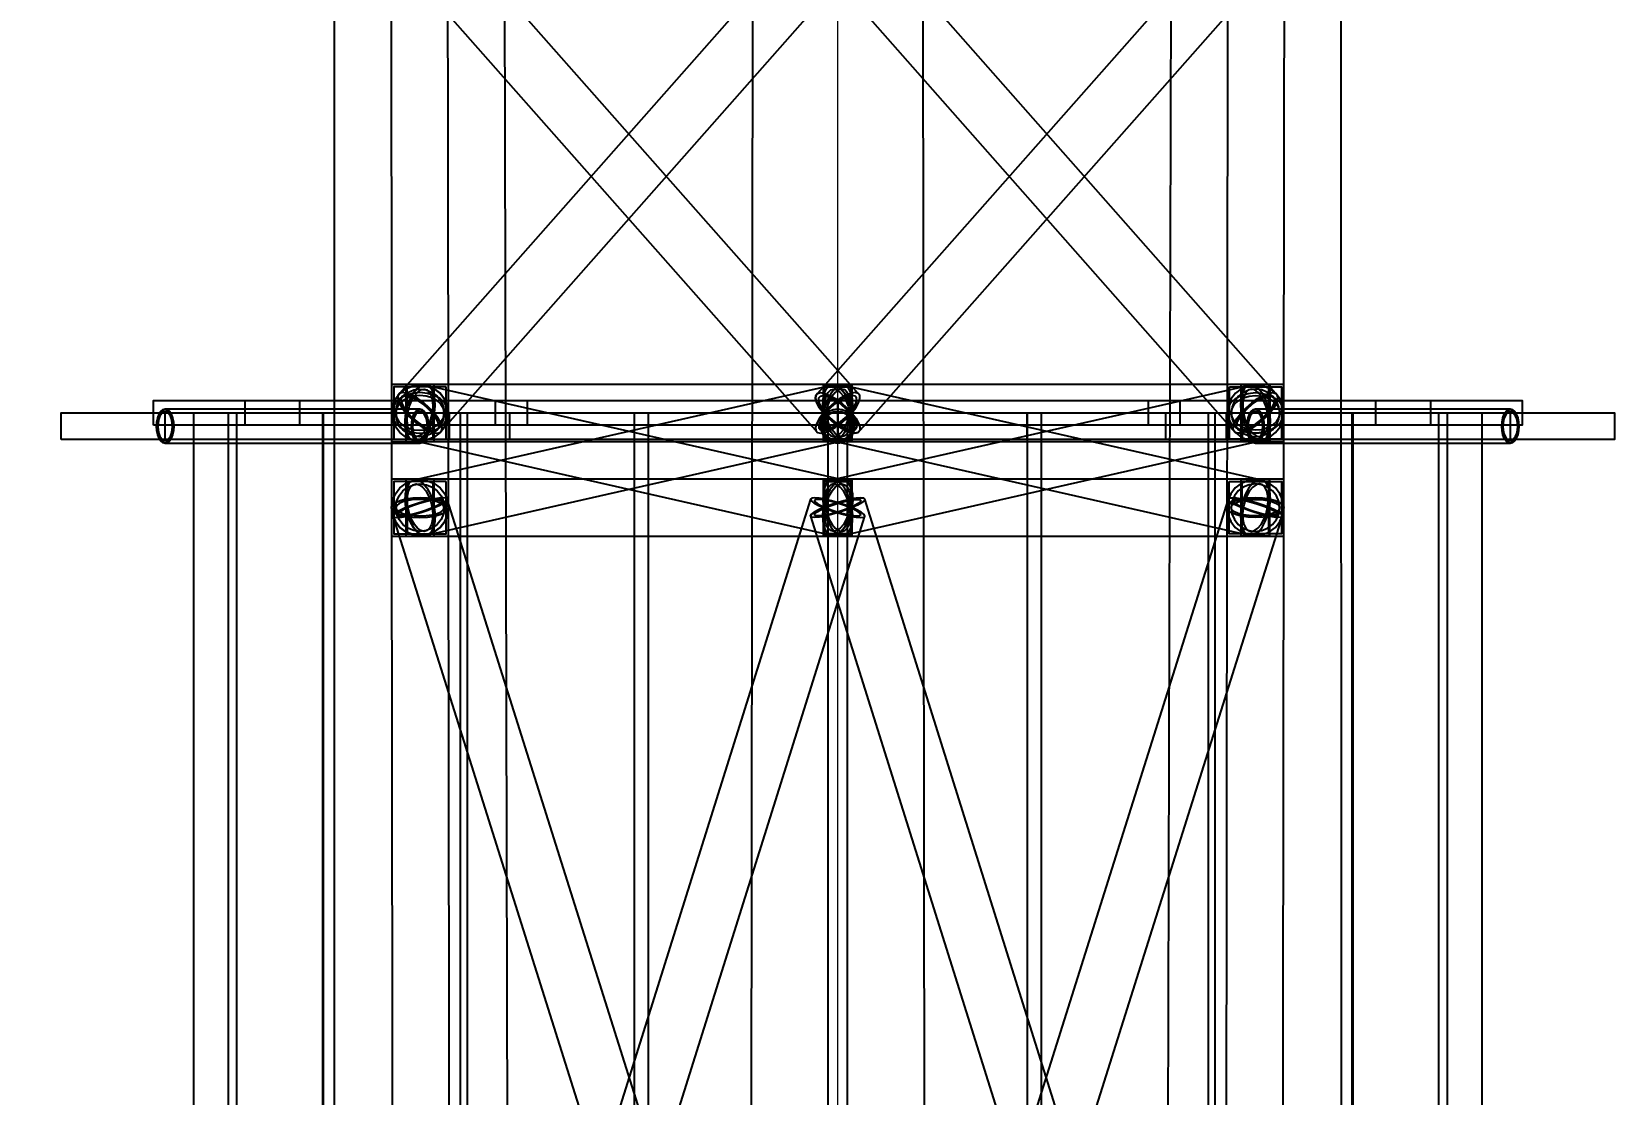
# Model space of a CAD drawing. Header units: millimetres. Extents: x -123812 to 252100, y -3000 to 639000.
# Drawn here: x -4256 to 4100, y 613903 to 619513 of the extents above; entities that cross this region are included whole.
import ezdxf

# ---------------------------------------------------------------- set-up
doc = ezdxf.new("R2010")
doc.units = ezdxf.units.MM
for name, color, linetype, lineweight in [('D-BMK-AXIS', 7, 'Continuous', 13), ('D-STR-ANTN', 7, 'Continuous', 25), ('D-STR-DIM', 7, 'Continuous', 13)]:
    doc.layers.add(name, color=color, linetype=linetype, lineweight=lineweight)
doc.styles.add('OpenSansCondensed-Light', font='OpenSansCondensed-Light.ttf')
doc.styles.add('TOWER_UNICODE', font='Arial Unicode.ttf')
doc.dimstyles.new('EZDXF', dxfattribs={"dimtxt": 0.25, "dimasz": 0.175, "dimexe": 0.375, "dimexo": 0.125, "dimgap": 0.1, "dimtad": 1, "dimlfac": 100, "dimzin": 12, "dimdsep": 46, "dimtxsty": 'OpenSansCondensed-Light', "dimblk": 'ARCHTICK', "dimcen": 2.5, "dimazin": 3, "dimtfac": 0.5, "dimtmove": 2, "dimatfit": 3})

# ---------------------------------------------------------------- blocks, each defined once
blk = doc.blocks.new('_ARCHTICK')
at = {"color": 0, "linetype": 'BYBLOCK', "const_width": 0.15}
blk.add_lwpolyline([(-0.5, -0.5), (0.5, 0.5)], dxfattribs=at)

msp = doc.modelspace()

# ---------------------------------------------------------------- linework, layer by layer
at = {"layer": 'D-BMK-AXIS'}
msp.add_line((0, -3000), (0, 639000), dxfattribs=at)
at = {"layer": 'D-STR-ANTN'}
for points in [[(-107.3, 620103.4), (-2312.8, 617603.4), (-2321.8, 617592.7), (-2322.9, 617575.7), (-2316, 617553.5), (-2301.6, 617527.7), (-2280.6, 617500), (-2254.5, 617472.3), (-2225.1, 617446.5), (-2194.3, 617424.3), (-2164.3, 617407.3), (-2137.1, 617396.6), (-2114.6, 617392.9), (-2098.2, 617396.6), (107.3, 619896.6)], [(-2315.7, 619896.6), (-107.3, 617396.6), (-91, 617392.9), (-68.6, 617396.6), (-41.4, 617407.3), (-11.4, 617424.3), (19.3, 617446.5), (48.7, 617472.3), (74.9, 617500), (95.9, 617527.7), (110.3, 617553.5), (117.3, 617575.7), (116.3, 617592.7), (107.3, 617603.4), (-2101.1, 620103.4)], [(2101.1, 620103.4), (-107.3, 617603.4), (-116.3, 617592.7), (-117.3, 617575.7), (-110.3, 617553.5), (-95.9, 617527.7), (-74.9, 617500), (-48.7, 617472.3), (-19.3, 617446.5), (11.4, 617424.3), (41.4, 617407.3), (68.6, 617396.6), (91, 617392.9), (107.3, 617396.6), (2315.7, 619896.6)], [(-107.3, 619896.6), (2098.2, 617396.6), (2114.6, 617392.9), (2137.1, 617396.6), (2164.3, 617407.3), (2194.3, 617424.3), (2225.1, 617446.5), (2254.5, 617472.3), (2280.6, 617500), (2301.6, 617527.7), (2316, 617553.5), (2322.9, 617575.7), (2321.8, 617592.7), (2312.8, 617603.4), (107.3, 620103.4)], [(-2358.4, 620000), (-2355.5, 617500), (-2350.4, 617472.3), (-2335.5, 617446.5), (-2311.6, 617424.3), (-2280.6, 617407.3), (-2244.4, 617396.6), (-2205.6, 617392.9), (-2166.8, 617396.6), (-2130.6, 617407.3), (-2099.5, 617424.3), (-2075.6, 617446.5), (-2060.6, 617472.3), (-2055.5, 617500), (-2058.4, 620000)], [(2058.4, 620000), (2055.5, 617500), (2060.6, 617472.3), (2075.6, 617446.5), (2099.5, 617424.3), (2130.6, 617407.3), (2166.8, 617396.6), (2205.6, 617392.9), (2244.4, 617396.6), (2280.6, 617407.3), (2311.6, 617424.3), (2335.5, 617446.5), (2350.4, 617472.3), (2355.5, 617500), (2358.4, 620000)], [(-2046.9, 610000), (-2054.9, 617000), (-2059.9, 617013.2), (-2074.8, 617025.6), (-2098.5, 617036.2), (-2129.5, 617044.3), (-2165.7, 617049.4), (-2204.5, 617051.2), (-2243.3, 617049.4), (-2279.5, 617044.3), (-2310.7, 617036.2), (-2334.6, 617025.6), (-2349.7, 617013.2), (-2354.9, 617000), (-2346.9, 610000)], [(143.2, 610044.3), (-2061.7, 617044.3), (-2067.5, 617049.4), (-2082.6, 617051.2), (-2106.1, 617049.4), (-2136.3, 617044.3), (-2171.2, 617036.2), (-2208.3, 617025.6), (-2245.3, 617013.2), (-2279.5, 617000), (-2308.6, 616986.8), (-2330.7, 616974.4), (-2344.2, 616963.8), (-2348.1, 616955.7), (-143.2, 609955.7)], [(-2053.6, 609955.7), (143.3, 616955.7), (139.5, 616963.8), (126.2, 616974.4), (104.4, 616986.8), (75.4, 617000), (41.3, 617013.2), (4.4, 617025.6), (-32.9, 617036.2), (-67.8, 617044.3), (-98.2, 617049.4), (-121.9, 617051.2), (-137.2, 617049.4), (-143.3, 617044.3), (-2340.1, 610044.3)], [(2340.1, 610044.3), (143.3, 617044.3), (137.2, 617049.4), (121.9, 617051.2), (98.2, 617049.4), (67.8, 617044.3), (32.9, 617036.2), (-4.4, 617025.6), (-41.3, 617013.2), (-75.4, 617000), (-104.4, 616986.8), (-126.2, 616974.4), (-139.5, 616963.8), (-143.3, 616955.7), (2053.6, 609955.7)], [(143.2, 609955.7), (2348.1, 616955.7), (2344.2, 616963.8), (2330.7, 616974.4), (2308.6, 616986.8), (2279.5, 617000), (2245.3, 617013.2), (2208.3, 617025.6), (2171.2, 617036.2), (2136.3, 617044.3), (2106.1, 617049.4), (2082.6, 617051.2), (2067.5, 617049.4), (2061.7, 617044.3), (-143.2, 610044.3)], [(2346.9, 610000), (2354.9, 617000), (2349.7, 617013.2), (2334.6, 617025.6), (2310.7, 617036.2), (2279.5, 617044.3), (2243.3, 617049.4), (2204.5, 617051.2), (2165.7, 617049.4), (2129.5, 617044.3), (2098.5, 617036.2), (2074.8, 617025.6), (2059.9, 617013.2), (2054.9, 617000), (2046.9, 610000)]]:
    msp.add_lwpolyline(points, dxfattribs=at)
for points in [[(-2666.3, 507000), (-1490.7, 507000), (-1758.4, 620000), (-2658.4, 620000)], [(-2666.3, 507000), (-1490.7, 507000), (-1758.4, 620000), (-2658.4, 620000)], [(-587.8, 507000), (587.8, 507000), (450, 620000), (-450, 620000)], [(-587.8, 507000), (587.8, 507000), (450, 620000), (-450, 620000)], [(1490.7, 507000), (2666.3, 507000), (2658.4, 620000), (1758.4, 620000)], [(1490.7, 507000), (2666.3, 507000), (2658.4, 620000), (1758.4, 620000)], [(-2355.5, 617350), (-2055.5, 617350), (-2055.5, 617650), (-2355.5, 617650)], [(-2355.5, 617500), (-2354.9, 617000), (-2349.8, 616961.9), (-2334.8, 616926.4), (-2311, 616895.9), (-2279.9, 616872.5), (-2243.7, 616857.8), (-2204.9, 616852.8), (-2166.1, 616857.8), (-2129.9, 616872.5), (-2098.9, 616895.9), (-2075, 616926.4), (-2060, 616961.9), (-2054.9, 617000), (-2055.5, 617500), (-2060.6, 617538.1), (-2075.6, 617573.6), (-2099.4, 617604.1), (-2130.5, 617627.5), (-2166.7, 617642.2), (-2205.5, 617647.2), (-2244.3, 617642.2), (-2280.5, 617627.5), (-2311.6, 617604.1), (-2335.4, 617573.6), (-2350.4, 617538.1)], [(-2055.5, 617500), (-2060.6, 617461.9), (-2075.6, 617426.4), (-2099.4, 617395.9), (-2130.5, 617372.5), (-2166.7, 617357.8), (-2205.5, 617352.8), (-2244.3, 617357.8), (-2280.5, 617372.5), (-2311.6, 617395.9), (-2335.4, 617426.4), (-2350.4, 617461.9), (-2355.5, 617500), (-2350.4, 617538.1), (-2335.4, 617573.6), (-2311.6, 617604.1), (-2280.5, 617627.5), (-2244.3, 617642.2), (-2205.5, 617647.2), (-2166.7, 617642.2), (-2130.5, 617627.5), (-2099.4, 617604.1), (-2075.6, 617573.6), (-2060.6, 617538.1)], [(-2284.4, 617461.9), (-2282.9, 617426.4), (-2276.2, 617395.9), (-2264.7, 617372.5), (-2249.1, 617357.8), (-2230.5, 617352.8), (-25, 616852.8), (-4.8, 616857.8), (15.8, 616872.5), (35.3, 616895.9), (52.4, 616926.4), (65.9, 616961.9), (75, 617000), (78.9, 617038.1), (77.4, 617073.6), (70.7, 617104.1), (59.2, 617127.5), (43.6, 617142.2), (25, 617147.2), (-2180.5, 617647.2), (-2200.7, 617642.2), (-2221.3, 617627.5), (-2240.8, 617604.1), (-2257.9, 617573.6), (-2271.4, 617538.1), (-2280.5, 617500)], [(-2130.5, 617500), (-2139.6, 617461.9), (-2153.1, 617426.4), (-2170.2, 617395.9), (-2189.7, 617372.5), (-2210.3, 617357.8), (-2230.5, 617352.8), (-2249.1, 617357.8), (-2264.7, 617372.5), (-2276.2, 617395.9), (-2282.9, 617426.4), (-2284.4, 617461.9), (-2280.5, 617500), (-2271.4, 617538.1), (-2257.9, 617573.6), (-2240.8, 617604.1), (-2221.3, 617627.5), (-2200.7, 617642.2), (-2180.5, 617647.2), (-2161.9, 617642.2), (-2146.3, 617627.5), (-2134.8, 617604.1), (-2128, 617573.6), (-2126.6, 617538.1)], [(-2283.9, 617038.1), (-2279.9, 617000), (-2270.9, 616961.9), (-2257.4, 616926.4), (-2240.3, 616895.9), (-2220.8, 616872.5), (-2200.2, 616857.8), (-2179.9, 616852.8), (25, 617352.8), (43.6, 617357.8), (59.2, 617372.5), (70.8, 617395.9), (77.5, 617426.4), (79, 617461.9), (75, 617500), (66, 617538.1), (52.5, 617573.6), (35.4, 617604.1), (15.8, 617627.5), (-4.8, 617642.2), (-25, 617647.2), (-2229.9, 617147.2), (-2248.5, 617142.2), (-2264.1, 617127.5), (-2275.7, 617104.1), (-2282.4, 617073.6)], [(-2280.5, 617350), (75, 617350), (75, 617650), (-2280.5, 617650)], [(-2130.5, 617650), (-2280.5, 617650), (-2280.5, 617350), (-2130.5, 617350)], [(-2280.5, 617350), (75, 617350), (75, 617650), (-2280.5, 617650)], [(-2130.5, 617650), (-2280.5, 617650), (-2280.5, 617350), (-2130.5, 617350)], [(75, 617500), (79, 617461.9), (77.5, 617426.4), (70.8, 617395.9), (59.2, 617372.5), (43.6, 617357.8), (25, 617352.8), (4.8, 617357.8), (-15.8, 617372.5), (-35.4, 617395.9), (-52.5, 617426.4), (-66, 617461.9), (-75, 617500), (-79, 617538.1), (-77.5, 617573.6), (-70.8, 617604.1), (-59.2, 617627.5), (-43.6, 617642.2), (-25, 617647.2), (-4.8, 617642.2), (15.8, 617627.5), (35.4, 617604.1), (52.5, 617573.6), (66, 617538.1)], [(-79, 617461.9), (-77.5, 617426.4), (-70.8, 617395.9), (-59.2, 617372.5), (-43.6, 617357.8), (-25, 617352.8), (2179.9, 616852.8), (2200.2, 616857.8), (2220.8, 616872.5), (2240.3, 616895.9), (2257.4, 616926.4), (2270.9, 616961.9), (2279.9, 617000), (2283.9, 617038.1), (2282.4, 617073.6), (2275.7, 617104.1), (2264.1, 617127.5), (2248.5, 617142.2), (2229.9, 617147.2), (25, 617647.2), (4.8, 617642.2), (-15.8, 617627.5), (-35.4, 617604.1), (-52.5, 617573.6), (-66, 617538.1), (-75, 617500)], [(-75, 617500), (-79, 617461.9), (-77.5, 617426.4), (-70.8, 617395.9), (-59.2, 617372.5), (-43.6, 617357.8), (-25, 617352.8), (-4.8, 617357.8), (15.8, 617372.5), (35.4, 617395.9), (52.5, 617426.4), (66, 617461.9), (75, 617500), (79, 617538.1), (77.5, 617573.6), (70.8, 617604.1), (59.2, 617627.5), (43.6, 617642.2), (25, 617647.2), (4.8, 617642.2), (-15.8, 617627.5), (-35.4, 617604.1), (-52.5, 617573.6), (-66, 617538.1)], [(-78.9, 617038.1), (-75, 617000), (-65.9, 616961.9), (-52.4, 616926.4), (-35.3, 616895.9), (-15.8, 616872.5), (4.8, 616857.8), (25, 616852.8), (2230.5, 617352.8), (2249.1, 617357.8), (2264.7, 617372.5), (2276.2, 617395.9), (2282.9, 617426.4), (2284.4, 617461.9), (2280.5, 617500), (2271.4, 617538.1), (2257.9, 617573.6), (2240.8, 617604.1), (2221.3, 617627.5), (2200.7, 617642.2), (2180.5, 617647.2), (-25, 617147.2), (-43.6, 617142.2), (-59.2, 617127.5), (-70.7, 617104.1), (-77.4, 617073.6)], [(75, 617650), (-75, 617650), (-75, 617350), (75, 617350)], [(75, 617650), (-75, 617650), (-75, 617350), (75, 617350)], [(-75, 617350), (2280.5, 617350), (2280.5, 617650), (-75, 617650)], [(-75, 617650), (75, 617650), (75, 617350), (-75, 617350)], [(-75, 617350), (2280.5, 617350), (2280.5, 617650), (-75, 617650)], [(-75, 617650), (75, 617650), (75, 617350), (-75, 617350)], [(2054.9, 617000), (2060, 616961.9), (2075, 616926.4), (2098.9, 616895.9), (2129.9, 616872.5), (2166.1, 616857.8), (2204.9, 616852.8), (2243.7, 616857.8), (2279.9, 616872.5), (2311, 616895.9), (2334.8, 616926.4), (2349.8, 616961.9), (2354.9, 617000), (2355.5, 617500), (2350.4, 617538.1), (2335.4, 617573.6), (2311.6, 617604.1), (2280.5, 617627.5), (2244.3, 617642.2), (2205.5, 617647.2), (2166.7, 617642.2), (2130.5, 617627.5), (2099.4, 617604.1), (2075.6, 617573.6), (2060.6, 617538.1), (2055.5, 617500)], [(2055.5, 617350), (2355.5, 617350), (2355.5, 617650), (2055.5, 617650)], [(2055.5, 617500), (2060.6, 617461.9), (2075.6, 617426.4), (2099.4, 617395.9), (2130.5, 617372.5), (2166.7, 617357.8), (2205.5, 617352.8), (2244.3, 617357.8), (2280.5, 617372.5), (2311.6, 617395.9), (2335.4, 617426.4), (2350.4, 617461.9), (2355.5, 617500), (2350.4, 617538.1), (2335.4, 617573.6), (2311.6, 617604.1), (2280.5, 617627.5), (2244.3, 617642.2), (2205.5, 617647.2), (2166.7, 617642.2), (2130.5, 617627.5), (2099.4, 617604.1), (2075.6, 617573.6), (2060.6, 617538.1)], [(2130.5, 617500), (2139.6, 617461.9), (2153.1, 617426.4), (2170.2, 617395.9), (2189.7, 617372.5), (2210.3, 617357.8), (2230.5, 617352.8), (2249.1, 617357.8), (2264.7, 617372.5), (2276.2, 617395.9), (2282.9, 617426.4), (2284.4, 617461.9), (2280.5, 617500), (2271.4, 617538.1), (2257.9, 617573.6), (2240.8, 617604.1), (2221.3, 617627.5), (2200.7, 617642.2), (2180.5, 617647.2), (2161.9, 617642.2), (2146.3, 617627.5), (2134.8, 617604.1), (2128, 617573.6), (2126.6, 617538.1)], [(2130.5, 617650), (2280.5, 617650), (2280.5, 617350), (2130.5, 617350)], [(2130.5, 617650), (2280.5, 617650), (2280.5, 617350), (2130.5, 617350)], [(-3613.1, 617435), (-3613.1, 617565), (-2840.6, 617565), (-2840.6, 617435)], [(-3613.1, 617435), (-3613.1, 617565), (-2840.6, 617565), (-2840.6, 617435)], [(-3129, 617435), (-3129, 617565), (-1640, 617565), (-1640, 617435)], [(-3129, 617435), (-3129, 617565), (-1640, 617565), (-1640, 617435)], [(-2355.5, 617500), (-2350.4, 617472.3), (-2335.5, 617446.5), (-2311.6, 617424.3), (-2280.6, 617407.3), (-2244.4, 617396.6), (-2205.6, 617392.9), (-2166.8, 617396.6), (-2130.6, 617407.3), (-2099.5, 617424.3), (-2075.6, 617446.5), (-2060.6, 617472.3), (-2055.5, 617500), (-2060.6, 617527.7), (-2075.5, 617553.5), (-2099.3, 617575.7), (-2130.4, 617592.7), (-2166.6, 617603.4), (-2205.4, 617607.1), (-2244.2, 617603.4), (-2280.4, 617592.7), (-2311.5, 617575.7), (-2335.3, 617553.5), (-2350.3, 617527.7)], [(-2067.5, 617638), (-2343.5, 617638), (-2343.5, 617362), (-2067.5, 617362)], [(-2077.5, 617500), (-2081.9, 617467.5), (-2094.6, 617437.2), (-2115, 617411.2), (-2141.5, 617391.2), (-2172.4, 617378.7), (-2205.5, 617374.4), (-2238.6, 617378.7), (-2269.5, 617391.2), (-2296, 617411.2), (-2316.3, 617437.2), (-2329.1, 617467.5), (-2333.5, 617500), (-2329.1, 617532.5), (-2316.3, 617562.8), (-2296, 617588.8), (-2269.5, 617608.8), (-2238.6, 617621.3), (-2205.5, 617625.6), (-2172.4, 617621.3), (-2141.5, 617608.8), (-2115, 617588.8), (-2094.6, 617562.8), (-2081.9, 617532.5)], [(-2333.5, 617500), (-2329.2, 617476.4), (-2316.4, 617454.3), (-2296.1, 617435.4), (-2269.6, 617420.9), (-2238.7, 617411.7), (-2205.6, 617408.6), (-2172.5, 617411.7), (-2141.6, 617420.9), (-2115.1, 617435.4), (-2094.7, 617454.3), (-2081.9, 617476.4), (-2077.5, 617500), (-2081.8, 617523.6), (-2094.6, 617545.7), (-2114.9, 617564.6), (-2141.4, 617579.1), (-2172.3, 617588.3), (-2205.4, 617591.4), (-2238.5, 617588.3), (-2269.4, 617579.1), (-2295.9, 617564.6), (-2316.3, 617545.7), (-2329.1, 617523.6)], [(-2280.6, 617500), (-2254.5, 617472.3), (-2225.1, 617446.5), (-2194.3, 617424.3), (-2164.3, 617407.3), (-2137.1, 617396.6), (-2114.6, 617392.9), (-2098.2, 617396.6), (-2089.2, 617407.3), (-2088.1, 617424.3), (-2095, 617446.5), (-2109.4, 617472.3), (-2130.3, 617500), (-2156.4, 617527.7), (-2185.9, 617553.5), (-2216.6, 617575.7), (-2246.7, 617592.7), (-2273.9, 617603.4), (-2296.4, 617607.1), (-2312.8, 617603.4), (-2321.8, 617592.7), (-2322.9, 617575.7), (-2316, 617553.5), (-2301.6, 617527.7)], [(-2269.6, 617500), (-2247.4, 617476.4), (-2222.2, 617454.3), (-2196, 617435.4), (-2170.4, 617420.9), (-2147.2, 617411.7), (-2127.9, 617408.6), (-2114, 617411.7), (-2106.2, 617420.9), (-2105.3, 617435.4), (-2111.2, 617454.3), (-2123.5, 617476.4), (-2141.4, 617500), (-2163.6, 617523.6), (-2188.7, 617545.7), (-2215, 617564.6), (-2240.6, 617579.1), (-2263.8, 617588.3), (-2283.1, 617591.4), (-2297, 617588.3), (-2304.7, 617579.1), (-2305.7, 617564.6), (-2299.8, 617545.7), (-2287.5, 617523.6)], [(-2136.5, 617638), (-2274.5, 617638), (-2274.5, 617362), (-2136.5, 617362)], [(-2136.5, 617638), (-2274.5, 617638), (-2274.5, 617362), (-2136.5, 617362)], [(-2141.5, 617500), (-2149.2, 617467.5), (-2160.8, 617437.2), (-2175.4, 617411.2), (-2192, 617391.2), (-2209.6, 617378.7), (-2226.9, 617374.4), (-2242.7, 617378.7), (-2256, 617391.2), (-2265.8, 617411.2), (-2271.6, 617437.2), (-2272.8, 617467.5), (-2269.5, 617500), (-2261.8, 617532.5), (-2250.2, 617562.8), (-2235.6, 617588.8), (-2219, 617608.8), (-2201.4, 617621.3), (-2184.1, 617625.6), (-2168.3, 617621.3), (-2155, 617608.8), (-2145.1, 617588.8), (-2139.4, 617562.8), (-2138.2, 617532.5)], [(-1806.6, 617435), (-1806.6, 617565), (0, 617565), (0, 617435)], [(-1806.6, 617435), (-1806.6, 617565), (0, 617565), (0, 617435)], [(-74.9, 617500), (-95.9, 617472.3), (-110.3, 617446.5), (-117.3, 617424.3), (-116.3, 617407.3), (-107.3, 617396.6), (-91, 617392.9), (-68.6, 617396.6), (-41.4, 617407.3), (-11.4, 617424.3), (19.3, 617446.5), (48.7, 617472.3), (74.9, 617500), (95.9, 617527.7), (110.3, 617553.5), (117.3, 617575.7), (116.3, 617592.7), (107.3, 617603.4), (91, 617607.1), (68.6, 617603.4), (41.4, 617592.7), (11.4, 617575.7), (-19.3, 617553.5), (-48.7, 617527.7)], [(74.9, 617500), (95.9, 617472.3), (110.3, 617446.5), (117.3, 617424.3), (116.3, 617407.3), (107.3, 617396.6), (91, 617392.9), (68.6, 617396.6), (41.4, 617407.3), (11.4, 617424.3), (-19.3, 617446.5), (-48.7, 617472.3), (-74.9, 617500), (-95.9, 617527.7), (-110.3, 617553.5), (-117.3, 617575.7), (-116.3, 617592.7), (-107.3, 617603.4), (-91, 617607.1), (-68.6, 617603.4), (-41.4, 617592.7), (-11.4, 617575.7), (19.3, 617553.5), (48.7, 617527.7)], [(-63.9, 617500), (-81.8, 617476.4), (-94.2, 617454.3), (-100.1, 617435.4), (-99.2, 617420.9), (-91.6, 617411.7), (-77.7, 617408.6), (-58.5, 617411.7), (-35.3, 617420.9), (-9.8, 617435.4), (16.5, 617454.3), (41.6, 617476.4), (63.9, 617500), (81.8, 617523.6), (94.2, 617545.7), (100.1, 617564.6), (99.2, 617579.1), (91.6, 617588.3), (77.7, 617591.4), (58.5, 617588.3), (35.3, 617579.1), (9.8, 617564.6), (-16.5, 617545.7), (-41.6, 617523.6)], [(63.9, 617500), (81.8, 617476.4), (94.2, 617454.3), (100.1, 617435.4), (99.2, 617420.9), (91.6, 617411.7), (77.7, 617408.6), (58.5, 617411.7), (35.3, 617420.9), (9.8, 617435.4), (-16.5, 617454.3), (-41.6, 617476.4), (-63.9, 617500), (-81.8, 617523.6), (-94.2, 617545.7), (-100.1, 617564.6), (-99.2, 617579.1), (-91.6, 617588.3), (-77.7, 617591.4), (-58.5, 617588.3), (-35.3, 617579.1), (-9.8, 617564.6), (16.5, 617545.7), (41.6, 617523.6)], [(69, 617638), (-69, 617638), (-69, 617362), (69, 617362)], [(69, 617638), (-69, 617638), (-69, 617362), (69, 617362)], [(-69, 617638), (69, 617638), (69, 617362), (-69, 617362)], [(-69, 617638), (69, 617638), (69, 617362), (-69, 617362)], [(64, 617500), (67.4, 617467.5), (66.1, 617437.2), (60.4, 617411.2), (50.5, 617391.2), (37.2, 617378.7), (21.4, 617374.4), (4.1, 617378.7), (-13.5, 617391.2), (-30.2, 617411.2), (-44.8, 617437.2), (-56.3, 617467.5), (-64, 617500), (-67.4, 617532.5), (-66.1, 617562.8), (-60.4, 617588.8), (-50.5, 617608.8), (-37.2, 617621.3), (-21.4, 617625.6), (-4.1, 617621.3), (13.5, 617608.8), (30.2, 617588.8), (44.8, 617562.8), (56.3, 617532.5)], [(-64, 617500), (-67.4, 617467.5), (-66.1, 617437.2), (-60.4, 617411.2), (-50.5, 617391.2), (-37.2, 617378.7), (-21.4, 617374.4), (-4.1, 617378.7), (13.5, 617391.2), (30.2, 617411.2), (44.8, 617437.2), (56.3, 617467.5), (64, 617500), (67.4, 617532.5), (66.1, 617562.8), (60.4, 617588.8), (50.5, 617608.8), (37.2, 617621.3), (21.4, 617625.6), (4.1, 617621.3), (-13.5, 617608.8), (-30.2, 617588.8), (-44.8, 617562.8), (-56.3, 617532.5)], [(0, 617435), (0, 617565), (1806.6, 617565), (1806.6, 617435)], [(0, 617435), (0, 617565), (1806.6, 617565), (1806.6, 617435)], [(1640, 617435), (1640, 617565), (3129, 617565), (3129, 617435)], [(1640, 617435), (1640, 617565), (3129, 617565), (3129, 617435)], [(2355.5, 617500), (2350.4, 617472.3), (2335.5, 617446.5), (2311.6, 617424.3), (2280.6, 617407.3), (2244.4, 617396.6), (2205.6, 617392.9), (2166.8, 617396.6), (2130.6, 617407.3), (2099.5, 617424.3), (2075.6, 617446.5), (2060.6, 617472.3), (2055.5, 617500), (2060.6, 617527.7), (2075.5, 617553.5), (2099.3, 617575.7), (2130.4, 617592.7), (2166.6, 617603.4), (2205.4, 617607.1), (2244.2, 617603.4), (2280.4, 617592.7), (2311.5, 617575.7), (2335.3, 617553.5), (2350.3, 617527.7)], [(2067.5, 617638), (2343.5, 617638), (2343.5, 617362), (2067.5, 617362)], [(2077.5, 617500), (2081.9, 617467.5), (2094.6, 617437.2), (2115, 617411.2), (2141.5, 617391.2), (2172.4, 617378.7), (2205.5, 617374.4), (2238.6, 617378.7), (2269.5, 617391.2), (2296, 617411.2), (2316.3, 617437.2), (2329.1, 617467.5), (2333.5, 617500), (2329.1, 617532.5), (2316.3, 617562.8), (2296, 617588.8), (2269.5, 617608.8), (2238.6, 617621.3), (2205.5, 617625.6), (2172.4, 617621.3), (2141.5, 617608.8), (2115, 617588.8), (2094.6, 617562.8), (2081.9, 617532.5)], [(2333.5, 617500), (2329.2, 617476.4), (2316.4, 617454.3), (2296.1, 617435.4), (2269.6, 617420.9), (2238.7, 617411.7), (2205.6, 617408.6), (2172.5, 617411.7), (2141.6, 617420.9), (2115.1, 617435.4), (2094.7, 617454.3), (2081.9, 617476.4), (2077.5, 617500), (2081.8, 617523.6), (2094.6, 617545.7), (2114.9, 617564.6), (2141.4, 617579.1), (2172.3, 617588.3), (2205.4, 617591.4), (2238.5, 617588.3), (2269.4, 617579.1), (2295.9, 617564.6), (2316.3, 617545.7), (2329.1, 617523.6)], [(2280.6, 617500), (2254.5, 617472.3), (2225.1, 617446.5), (2194.3, 617424.3), (2164.3, 617407.3), (2137.1, 617396.6), (2114.6, 617392.9), (2098.2, 617396.6), (2089.2, 617407.3), (2088.1, 617424.3), (2095, 617446.5), (2109.4, 617472.3), (2130.3, 617500), (2156.4, 617527.7), (2185.9, 617553.5), (2216.6, 617575.7), (2246.7, 617592.7), (2273.9, 617603.4), (2296.4, 617607.1), (2312.8, 617603.4), (2321.8, 617592.7), (2322.9, 617575.7), (2316, 617553.5), (2301.6, 617527.7)], [(2269.6, 617500), (2247.4, 617476.4), (2222.2, 617454.3), (2196, 617435.4), (2170.4, 617420.9), (2147.2, 617411.7), (2127.9, 617408.6), (2114, 617411.7), (2106.2, 617420.9), (2105.3, 617435.4), (2111.2, 617454.3), (2123.5, 617476.4), (2141.4, 617500), (2163.6, 617523.6), (2188.7, 617545.7), (2215, 617564.6), (2240.6, 617579.1), (2263.8, 617588.3), (2283.1, 617591.4), (2297, 617588.3), (2304.7, 617579.1), (2305.7, 617564.6), (2299.8, 617545.7), (2287.5, 617523.6)], [(2136.5, 617638), (2274.5, 617638), (2274.5, 617362), (2136.5, 617362)], [(2136.5, 617638), (2274.5, 617638), (2274.5, 617362), (2136.5, 617362)], [(2141.5, 617500), (2149.2, 617467.5), (2160.8, 617437.2), (2175.4, 617411.2), (2192, 617391.2), (2209.6, 617378.7), (2226.9, 617374.4), (2242.7, 617378.7), (2256, 617391.2), (2265.8, 617411.2), (2271.6, 617437.2), (2272.8, 617467.5), (2269.5, 617500), (2261.8, 617532.5), (2250.2, 617562.8), (2235.6, 617588.8), (2219, 617608.8), (2201.4, 617621.3), (2184.1, 617625.6), (2168.3, 617621.3), (2155, 617608.8), (2145.1, 617588.8), (2139.4, 617562.8), (2138.2, 617532.5)], [(2840.6, 617435), (2840.6, 617565), (3613.1, 617565), (3613.1, 617435)], [(2840.6, 617435), (2840.6, 617565), (3613.1, 617565), (3613.1, 617435)], [(-4100, 617360), (-4100, 617500), (-1732.1, 617500), (-1732.1, 617360)], [(-4100, 617360), (-4100, 617500), (-1732.1, 617500), (-1732.1, 617360)], [(-3595.7, 617430), (-3594.2, 617406.7), (-3589.7, 617385), (-3582.5, 617366.4), (-3573.2, 617352.1), (-3562.4, 617343.1), (-3550.7, 617340), (-2205.4, 617340), (-2193.8, 617343.1), (-2182.9, 617352.1), (-2173.6, 617366.4), (-2166.4, 617385), (-2161.9, 617406.7), (-2160.4, 617430), (-2161.9, 617453.3), (-2166.4, 617475), (-2173.6, 617493.6), (-2182.9, 617507.9), (-2193.8, 617516.9), (-2205.4, 617520), (-3550.7, 617520), (-3562.4, 617516.9), (-3573.2, 617507.9), (-3582.5, 617493.6), (-3589.7, 617475), (-3594.2, 617453.3)], [(-3505.7, 617430), (-3507.2, 617406.7), (-3511.7, 617385), (-3518.9, 617366.4), (-3528.2, 617352.1), (-3539.1, 617343.1), (-3550.7, 617340), (-3562.4, 617343.1), (-3573.2, 617352.1), (-3582.5, 617366.4), (-3589.7, 617385), (-3594.2, 617406.7), (-3595.7, 617430), (-3594.2, 617453.3), (-3589.7, 617475), (-3582.5, 617493.6), (-3573.2, 617507.9), (-3562.4, 617516.9), (-3550.7, 617520), (-3539.1, 617516.9), (-3528.2, 617507.9), (-3518.9, 617493.6), (-3511.7, 617475), (-3507.2, 617453.3)], [(-3595.7, 617430), (-3594.2, 617406.7), (-3589.7, 617385), (-3582.5, 617366.4), (-3573.2, 617352.1), (-3562.4, 617343.1), (-3550.7, 617340), (-2205.4, 617340), (-2193.8, 617343.1), (-2182.9, 617352.1), (-2173.6, 617366.4), (-2166.4, 617385), (-2161.9, 617406.7), (-2160.4, 617430), (-2161.9, 617453.3), (-2166.4, 617475), (-2173.6, 617493.6), (-2182.9, 617507.9), (-2193.8, 617516.9), (-2205.4, 617520), (-3550.7, 617520), (-3562.4, 617516.9), (-3573.2, 617507.9), (-3582.5, 617493.6), (-3589.7, 617475), (-3594.2, 617453.3)], [(-3595.7, 617430), (-3594.2, 617406.7), (-3589.7, 617385), (-3582.5, 617366.4), (-3573.2, 617352.1), (-3562.4, 617343.1), (-3550.7, 617340), (-3539.1, 617343.1), (-3528.2, 617352.1), (-3518.9, 617366.4), (-3511.7, 617385), (-3507.2, 617406.7), (-3505.7, 617430), (-3507.2, 617453.3), (-3511.7, 617475), (-3518.9, 617493.6), (-3528.2, 617507.9), (-3539.1, 617516.9), (-3550.7, 617520), (-3562.4, 617516.9), (-3573.2, 617507.9), (-3582.5, 617493.6), (-3589.7, 617475), (-3594.2, 617453.3)], [(-3511.7, 617430), (-3513, 617409.8), (-3516.9, 617391), (-3523.1, 617374.8), (-3531.2, 617362.5), (-3540.6, 617354.7), (-3550.7, 617352), (-3560.8, 617354.7), (-3570.2, 617362.5), (-3578.3, 617374.8), (-3584.5, 617391), (-3588.4, 617409.8), (-3589.7, 617430), (-3588.4, 617450.2), (-3584.5, 617469), (-3578.3, 617485.2), (-3570.2, 617497.5), (-3560.8, 617505.3), (-3550.7, 617508), (-3540.6, 617505.3), (-3531.2, 617497.5), (-3523.1, 617485.2), (-3516.9, 617469), (-3513, 617450.2)], [(-3589.7, 617430), (-3588.4, 617409.8), (-3584.5, 617391), (-3578.3, 617374.8), (-3570.2, 617362.5), (-3560.8, 617354.7), (-3550.7, 617352), (-3540.6, 617354.7), (-3531.2, 617362.5), (-3523.1, 617374.8), (-3516.9, 617391), (-3513, 617409.8), (-3511.7, 617430), (-3513, 617450.2), (-3516.9, 617469), (-3523.1, 617485.2), (-3531.2, 617497.5), (-3540.6, 617505.3), (-3550.7, 617508), (-3560.8, 617505.3), (-3570.2, 617497.5), (-3578.3, 617485.2), (-3584.5, 617469), (-3588.4, 617450.2)], [(-3550.7, 617360), (-3550.7, 617500), (-1000, 617500), (-1000, 617360)], [(-3550.7, 617360), (-3550.7, 617500), (-1000, 617500), (-1000, 617360)], [(-3399.6, 609000), (-3399.6, 617500), (-3173.2, 617500), (-3173.2, 609000)], [(-3399.6, 609000), (-3399.6, 617500), (-3173.2, 617500), (-3173.2, 609000)], [(-3216.7, 609000), (-3216.7, 617500), (-2716.3, 617500), (-2716.3, 609000)], [(-3216.7, 609000), (-3216.7, 617500), (-2716.3, 617500), (-2716.3, 609000)], [(-2718.9, 609000), (-2718.9, 617500), (-1993.4, 617500), (-1993.4, 609000)], [(-2718.9, 609000), (-2718.9, 617500), (-1993.4, 617500), (-1993.4, 609000)], [(-2160.4, 617430), (-2161.9, 617406.7), (-2166.4, 617385), (-2173.6, 617366.4), (-2182.9, 617352.1), (-2193.8, 617343.1), (-2205.4, 617340), (-2217.1, 617343.1), (-2227.9, 617352.1), (-2237.2, 617366.4), (-2244.4, 617385), (-2248.9, 617406.7), (-2250.4, 617430), (-2248.9, 617453.3), (-2244.4, 617475), (-2237.2, 617493.6), (-2227.9, 617507.9), (-2217.1, 617516.9), (-2205.4, 617520), (-2193.8, 617516.9), (-2182.9, 617507.9), (-2173.6, 617493.6), (-2166.4, 617475), (-2161.9, 617453.3)], [(-2250.4, 617430), (-2248.9, 617406.7), (-2244.4, 617385), (-2237.2, 617366.4), (-2227.9, 617352.1), (-2217.1, 617343.1), (-2205.4, 617340), (-2193.8, 617343.1), (-2182.9, 617352.1), (-2173.6, 617366.4), (-2166.4, 617385), (-2161.9, 617406.7), (-2160.4, 617430), (-2161.9, 617453.3), (-2166.4, 617475), (-2173.6, 617493.6), (-2182.9, 617507.9), (-2193.8, 617516.9), (-2205.4, 617520), (-2217.1, 617516.9), (-2227.9, 617507.9), (-2237.2, 617493.6), (-2244.4, 617475), (-2248.9, 617453.3)], [(-2166.4, 617430), (-2167.7, 617409.8), (-2171.6, 617391), (-2177.8, 617374.8), (-2185.9, 617362.5), (-2195.3, 617354.7), (-2205.4, 617352), (-2215.5, 617354.7), (-2224.9, 617362.5), (-2233, 617374.8), (-2239.2, 617391), (-2243.1, 617409.8), (-2244.4, 617430), (-2243.1, 617450.2), (-2239.2, 617469), (-2233, 617485.2), (-2224.9, 617497.5), (-2215.5, 617505.3), (-2205.4, 617508), (-2195.3, 617505.3), (-2185.9, 617497.5), (-2177.8, 617485.2), (-2171.6, 617469), (-2167.7, 617450.2)], [(-2244.4, 617430), (-2243.1, 617409.8), (-2239.2, 617391), (-2233, 617374.8), (-2224.9, 617362.5), (-2215.5, 617354.7), (-2205.4, 617352), (-2195.3, 617354.7), (-2185.9, 617362.5), (-2177.8, 617374.8), (-2171.6, 617391), (-2167.7, 617409.8), (-2166.4, 617430), (-2167.7, 617450.2), (-2171.6, 617469), (-2177.8, 617485.2), (-2185.9, 617497.5), (-2195.3, 617505.3), (-2205.4, 617508), (-2215.5, 617505.3), (-2224.9, 617497.5), (-2233, 617485.2), (-2239.2, 617469), (-2243.1, 617450.2)], [(-2050, 617360), (-2050, 617500), (0, 617500), (0, 617360)], [(-2050, 617360), (-2050, 617500), (0, 617500), (0, 617360)], [(-1955, 609000), (-1955, 617500), (-1075.4, 617500), (-1075.4, 609000)], [(-1955, 609000), (-1955, 617500), (-1075.4, 617500), (-1075.4, 609000)], [(-999.7, 609000), (-999.7, 617500), (-52.1, 617500), (-52.1, 609000)], [(-999.7, 609000), (-999.7, 617500), (-52.1, 617500), (-52.1, 609000)], [(-90, 617430), (-86.9, 617406.7), (-77.9, 617385), (-63.6, 617366.4), (-45, 617352.1), (-23.3, 617343.1), (0, 617340), (23.3, 617343.1), (45, 617352.1), (63.6, 617366.4), (77.9, 617385), (86.9, 617406.7), (90, 617430), (86.9, 617453.3), (77.9, 617475), (63.6, 617493.6), (45, 617507.9), (23.3, 617516.9), (0, 617520), (-23.3, 617516.9), (-45, 617507.9), (-63.6, 617493.6), (-77.9, 617475), (-86.9, 617453.3)], [(-90, 617430), (-86.9, 617406.7), (-77.9, 617385), (-63.6, 617366.4), (-45, 617352.1), (-23.3, 617343.1), (0, 617340), (23.3, 617343.1), (45, 617352.1), (63.6, 617366.4), (77.9, 617385), (86.9, 617406.7), (90, 617430), (86.9, 617453.3), (77.9, 617475), (63.6, 617493.6), (45, 617507.9), (23.3, 617516.9), (0, 617520), (-23.3, 617516.9), (-45, 617507.9), (-63.6, 617493.6), (-77.9, 617475), (-86.9, 617453.3)], [(78, 617430), (75.3, 617409.8), (67.5, 617391), (55.2, 617374.8), (39, 617362.5), (20.2, 617354.7), (0, 617352), (-20.2, 617354.7), (-39, 617362.5), (-55.2, 617374.8), (-67.5, 617391), (-75.3, 617409.8), (-78, 617430), (-75.3, 617450.2), (-67.5, 617469), (-55.2, 617485.2), (-39, 617497.5), (-20.2, 617505.3), (0, 617508), (20.2, 617505.3), (39, 617497.5), (55.2, 617485.2), (67.5, 617469), (75.3, 617450.2)], [(-78, 617430), (-75.3, 617409.8), (-67.5, 617391), (-55.2, 617374.8), (-39, 617362.5), (-20.2, 617354.7), (0, 617352), (20.2, 617354.7), (39, 617362.5), (55.2, 617374.8), (67.5, 617391), (75.3, 617409.8), (78, 617430), (75.3, 617450.2), (67.5, 617469), (55.2, 617485.2), (39, 617497.5), (20.2, 617505.3), (0, 617508), (-20.2, 617505.3), (-39, 617497.5), (-55.2, 617485.2), (-67.5, 617469), (-75.3, 617450.2)], [(0, 617360), (0, 617500), (2050, 617500), (2050, 617360)], [(0, 617360), (0, 617500), (2050, 617500), (2050, 617360)], [(52.1, 609000), (52.1, 617500), (999.7, 617500), (999.7, 609000)], [(52.1, 609000), (52.1, 617500), (999.7, 617500), (999.7, 609000)], [(1000, 617360), (1000, 617500), (3550.7, 617500), (3550.7, 617360)], [(1000, 617360), (1000, 617500), (3550.7, 617500), (3550.7, 617360)], [(1075.4, 609000), (1075.4, 617500), (1955, 617500), (1955, 609000)], [(1075.4, 609000), (1075.4, 617500), (1955, 617500), (1955, 609000)], [(1732.1, 617360), (1732.1, 617500), (4100, 617500), (4100, 617360)], [(1732.1, 617360), (1732.1, 617500), (4100, 617500), (4100, 617360)], [(1993.4, 609000), (1993.4, 617500), (2718.9, 617500), (2718.9, 609000)], [(1993.4, 609000), (1993.4, 617500), (2718.9, 617500), (2718.9, 609000)], [(2160.4, 617430), (2161.9, 617406.7), (2166.4, 617385), (2173.6, 617366.4), (2182.9, 617352.1), (2193.8, 617343.1), (2205.4, 617340), (3550.7, 617340), (3562.4, 617343.1), (3573.2, 617352.1), (3582.5, 617366.4), (3589.7, 617385), (3594.2, 617406.7), (3595.7, 617430), (3594.2, 617453.3), (3589.7, 617475), (3582.5, 617493.6), (3573.2, 617507.9), (3562.4, 617516.9), (3550.7, 617520), (2205.4, 617520), (2193.8, 617516.9), (2182.9, 617507.9), (2173.6, 617493.6), (2166.4, 617475), (2161.9, 617453.3)], [(2160.4, 617430), (2161.9, 617406.7), (2166.4, 617385), (2173.6, 617366.4), (2182.9, 617352.1), (2193.8, 617343.1), (2205.4, 617340), (2217.1, 617343.1), (2227.9, 617352.1), (2237.2, 617366.4), (2244.4, 617385), (2248.9, 617406.7), (2250.4, 617430), (2248.9, 617453.3), (2244.4, 617475), (2237.2, 617493.6), (2227.9, 617507.9), (2217.1, 617516.9), (2205.4, 617520), (2193.8, 617516.9), (2182.9, 617507.9), (2173.6, 617493.6), (2166.4, 617475), (2161.9, 617453.3)], [(2160.4, 617430), (2161.9, 617406.7), (2166.4, 617385), (2173.6, 617366.4), (2182.9, 617352.1), (2193.8, 617343.1), (2205.4, 617340), (3550.7, 617340), (3562.4, 617343.1), (3573.2, 617352.1), (3582.5, 617366.4), (3589.7, 617385), (3594.2, 617406.7), (3595.7, 617430), (3594.2, 617453.3), (3589.7, 617475), (3582.5, 617493.6), (3573.2, 617507.9), (3562.4, 617516.9), (3550.7, 617520), (2205.4, 617520), (2193.8, 617516.9), (2182.9, 617507.9), (2173.6, 617493.6), (2166.4, 617475), (2161.9, 617453.3)], [(2250.4, 617430), (2248.9, 617406.7), (2244.4, 617385), (2237.2, 617366.4), (2227.9, 617352.1), (2217.1, 617343.1), (2205.4, 617340), (2193.8, 617343.1), (2182.9, 617352.1), (2173.6, 617366.4), (2166.4, 617385), (2161.9, 617406.7), (2160.4, 617430), (2161.9, 617453.3), (2166.4, 617475), (2173.6, 617493.6), (2182.9, 617507.9), (2193.8, 617516.9), (2205.4, 617520), (2217.1, 617516.9), (2227.9, 617507.9), (2237.2, 617493.6), (2244.4, 617475), (2248.9, 617453.3)], [(2166.4, 617430), (2167.7, 617409.8), (2171.6, 617391), (2177.8, 617374.8), (2185.9, 617362.5), (2195.3, 617354.7), (2205.4, 617352), (2215.5, 617354.7), (2224.9, 617362.5), (2233, 617374.8), (2239.2, 617391), (2243.1, 617409.8), (2244.4, 617430), (2243.1, 617450.2), (2239.2, 617469), (2233, 617485.2), (2224.9, 617497.5), (2215.5, 617505.3), (2205.4, 617508), (2195.3, 617505.3), (2185.9, 617497.5), (2177.8, 617485.2), (2171.6, 617469), (2167.7, 617450.2)], [(2244.4, 617430), (2243.1, 617409.8), (2239.2, 617391), (2233, 617374.8), (2224.9, 617362.5), (2215.5, 617354.7), (2205.4, 617352), (2195.3, 617354.7), (2185.9, 617362.5), (2177.8, 617374.8), (2171.6, 617391), (2167.7, 617409.8), (2166.4, 617430), (2167.7, 617450.2), (2171.6, 617469), (2177.8, 617485.2), (2185.9, 617497.5), (2195.3, 617505.3), (2205.4, 617508), (2215.5, 617505.3), (2224.9, 617497.5), (2233, 617485.2), (2239.2, 617469), (2243.1, 617450.2)], [(2716.3, 609000), (2716.3, 617500), (3216.7, 617500), (3216.7, 609000)], [(2716.3, 609000), (2716.3, 617500), (3216.7, 617500), (3216.7, 609000)], [(3173.2, 609000), (3173.2, 617500), (3399.6, 617500), (3399.6, 609000)], [(3173.2, 609000), (3173.2, 617500), (3399.6, 617500), (3399.6, 609000)], [(3505.7, 617430), (3507.2, 617406.7), (3511.7, 617385), (3518.9, 617366.4), (3528.2, 617352.1), (3539.1, 617343.1), (3550.7, 617340), (3562.4, 617343.1), (3573.2, 617352.1), (3582.5, 617366.4), (3589.7, 617385), (3594.2, 617406.7), (3595.7, 617430), (3594.2, 617453.3), (3589.7, 617475), (3582.5, 617493.6), (3573.2, 617507.9), (3562.4, 617516.9), (3550.7, 617520), (3539.1, 617516.9), (3528.2, 617507.9), (3518.9, 617493.6), (3511.7, 617475), (3507.2, 617453.3)], [(3595.7, 617430), (3594.2, 617406.7), (3589.7, 617385), (3582.5, 617366.4), (3573.2, 617352.1), (3562.4, 617343.1), (3550.7, 617340), (3539.1, 617343.1), (3528.2, 617352.1), (3518.9, 617366.4), (3511.7, 617385), (3507.2, 617406.7), (3505.7, 617430), (3507.2, 617453.3), (3511.7, 617475), (3518.9, 617493.6), (3528.2, 617507.9), (3539.1, 617516.9), (3550.7, 617520), (3562.4, 617516.9), (3573.2, 617507.9), (3582.5, 617493.6), (3589.7, 617475), (3594.2, 617453.3)], [(3511.7, 617430), (3513, 617409.8), (3516.9, 617391), (3523.1, 617374.8), (3531.2, 617362.5), (3540.6, 617354.7), (3550.7, 617352), (3560.8, 617354.7), (3570.2, 617362.5), (3578.3, 617374.8), (3584.5, 617391), (3588.4, 617409.8), (3589.7, 617430), (3588.4, 617450.2), (3584.5, 617469), (3578.3, 617485.2), (3570.2, 617497.5), (3560.8, 617505.3), (3550.7, 617508), (3540.6, 617505.3), (3531.2, 617497.5), (3523.1, 617485.2), (3516.9, 617469), (3513, 617450.2)], [(3589.7, 617430), (3588.4, 617409.8), (3584.5, 617391), (3578.3, 617374.8), (3570.2, 617362.5), (3560.8, 617354.7), (3550.7, 617352), (3540.6, 617354.7), (3531.2, 617362.5), (3523.1, 617374.8), (3516.9, 617391), (3513, 617409.8), (3511.7, 617430), (3513, 617450.2), (3516.9, 617469), (3523.1, 617485.2), (3531.2, 617497.5), (3540.6, 617505.3), (3550.7, 617508), (3560.8, 617505.3), (3570.2, 617497.5), (3578.3, 617485.2), (3584.5, 617469), (3588.4, 617450.2)], [(-2354.9, 616850), (-2054.9, 616850), (-2054.9, 617150), (-2354.9, 617150)], [(-2054.9, 617000), (-2060, 616961.9), (-2075, 616926.4), (-2098.9, 616895.9), (-2129.9, 616872.5), (-2166.1, 616857.8), (-2204.9, 616852.8), (-2243.7, 616857.8), (-2279.9, 616872.5), (-2311, 616895.9), (-2334.8, 616926.4), (-2349.8, 616961.9), (-2354.9, 617000), (-2349.8, 617038.1), (-2334.8, 617073.6), (-2311, 617104.1), (-2279.9, 617127.5), (-2243.7, 617142.2), (-2204.9, 617147.2), (-2166.1, 617142.2), (-2129.9, 617127.5), (-2098.8, 617104.1), (-2075, 617073.6), (-2060, 617038.1)], [(-2129.9, 617000), (-2126, 616961.9), (-2127.4, 616926.4), (-2134.2, 616895.9), (-2145.7, 616872.5), (-2161.3, 616857.8), (-2179.9, 616852.8), (-2200.2, 616857.8), (-2220.8, 616872.5), (-2240.3, 616895.9), (-2257.4, 616926.4), (-2270.9, 616961.9), (-2279.9, 617000), (-2283.9, 617038.1), (-2282.4, 617073.6), (-2275.7, 617104.1), (-2264.1, 617127.5), (-2248.5, 617142.2), (-2229.9, 617147.2), (-2209.7, 617142.2), (-2189.1, 617127.5), (-2169.6, 617104.1), (-2152.5, 617073.6), (-2138.9, 617038.1)], [(-2279.9, 616850), (75, 616850), (75, 617150), (-2279.9, 617150)], [(-2129.9, 617150), (-2279.9, 617150), (-2279.9, 616850), (-2129.9, 616850)], [(-2279.9, 616850), (75, 616850), (75, 617150), (-2279.9, 617150)], [(-2129.9, 617150), (-2279.9, 617150), (-2279.9, 616850), (-2129.9, 616850)], [(75, 617000), (65.9, 616961.9), (52.4, 616926.4), (35.3, 616895.9), (15.8, 616872.5), (-4.8, 616857.8), (-25, 616852.8), (-43.6, 616857.8), (-59.2, 616872.5), (-70.7, 616895.9), (-77.4, 616926.4), (-78.9, 616961.9), (-75, 617000), (-65.9, 617038.1), (-52.4, 617073.6), (-35.3, 617104.1), (-15.8, 617127.5), (4.8, 617142.2), (25, 617147.2), (43.6, 617142.2), (59.2, 617127.5), (70.7, 617104.1), (77.4, 617073.6), (78.9, 617038.1)], [(-75, 617000), (-65.9, 616961.9), (-52.4, 616926.4), (-35.3, 616895.9), (-15.8, 616872.5), (4.8, 616857.8), (25, 616852.8), (43.6, 616857.8), (59.2, 616872.5), (70.7, 616895.9), (77.4, 616926.4), (78.9, 616961.9), (75, 617000), (65.9, 617038.1), (52.4, 617073.6), (35.3, 617104.1), (15.8, 617127.5), (-4.8, 617142.2), (-25, 617147.2), (-43.6, 617142.2), (-59.2, 617127.5), (-70.7, 617104.1), (-77.4, 617073.6), (-78.9, 617038.1)], [(75, 617150), (-75, 617150), (-75, 616850), (75, 616850)], [(75, 617150), (-75, 617150), (-75, 616850), (75, 616850)], [(-75, 616850), (2279.9, 616850), (2279.9, 617150), (-75, 617150)], [(-75, 617150), (75, 617150), (75, 616850), (-75, 616850)], [(-75, 616850), (2279.9, 616850), (2279.9, 617150), (-75, 617150)], [(-75, 617150), (75, 617150), (75, 616850), (-75, 616850)], [(2054.9, 616850), (2354.9, 616850), (2354.9, 617150), (2054.9, 617150)], [(2054.9, 617000), (2060, 616961.9), (2075, 616926.4), (2098.9, 616895.9), (2129.9, 616872.5), (2166.1, 616857.8), (2204.9, 616852.8), (2243.7, 616857.8), (2279.9, 616872.5), (2311, 616895.9), (2334.8, 616926.4), (2349.8, 616961.9), (2354.9, 617000), (2349.8, 617038.1), (2334.8, 617073.6), (2311, 617104.1), (2279.9, 617127.5), (2243.7, 617142.2), (2204.9, 617147.2), (2166.1, 617142.2), (2129.9, 617127.5), (2098.8, 617104.1), (2075, 617073.6), (2060, 617038.1)], [(2129.9, 617000), (2126, 616961.9), (2127.4, 616926.4), (2134.2, 616895.9), (2145.7, 616872.5), (2161.3, 616857.8), (2179.9, 616852.8), (2200.2, 616857.8), (2220.8, 616872.5), (2240.3, 616895.9), (2257.4, 616926.4), (2270.9, 616961.9), (2279.9, 617000), (2283.9, 617038.1), (2282.4, 617073.6), (2275.7, 617104.1), (2264.1, 617127.5), (2248.5, 617142.2), (2229.9, 617147.2), (2209.7, 617142.2), (2189.1, 617127.5), (2169.6, 617104.1), (2152.5, 617073.6), (2138.9, 617038.1)], [(2129.9, 617150), (2279.9, 617150), (2279.9, 616850), (2129.9, 616850)], [(2129.9, 617150), (2279.9, 617150), (2279.9, 616850), (2129.9, 616850)], [(-2066.9, 617138), (-2342.9, 617138), (-2342.9, 616862), (-2066.9, 616862)], [(-2076.9, 617000), (-2081.3, 616967.5), (-2094.1, 616937.2), (-2114.4, 616911.2), (-2140.9, 616891.2), (-2171.8, 616878.7), (-2204.9, 616874.4), (-2238.1, 616878.7), (-2268.9, 616891.2), (-2295.4, 616911.2), (-2315.8, 616937.2), (-2328.6, 616967.5), (-2332.9, 617000), (-2328.6, 617032.5), (-2315.8, 617062.8), (-2295.4, 617088.8), (-2268.9, 617108.8), (-2238, 617121.3), (-2204.9, 617125.6), (-2171.8, 617121.3), (-2140.9, 617108.8), (-2114.4, 617088.8), (-2094.1, 617062.8), (-2081.3, 617032.5)], [(-2135.9, 617138), (-2273.9, 617138), (-2273.9, 616862), (-2135.9, 616862)], [(-2135.9, 617138), (-2273.9, 617138), (-2273.9, 616862), (-2135.9, 616862)], [(-2140.9, 617000), (-2137.5, 616967.5), (-2138.8, 616937.2), (-2144.5, 616911.2), (-2154.4, 616891.2), (-2167.7, 616878.7), (-2183.6, 616874.4), (-2200.9, 616878.7), (-2218.4, 616891.2), (-2235.1, 616911.2), (-2249.7, 616937.2), (-2261.2, 616967.5), (-2268.9, 617000), (-2272.3, 617032.5), (-2271, 617062.8), (-2265.3, 617088.8), (-2255.4, 617108.8), (-2242.1, 617121.3), (-2226.3, 617125.6), (-2209, 617121.3), (-2191.4, 617108.8), (-2174.7, 617088.8), (-2160.1, 617062.8), (-2148.6, 617032.5)], [(69, 617138), (-69, 617138), (-69, 616862), (69, 616862)], [(69, 617138), (-69, 617138), (-69, 616862), (69, 616862)], [(-69, 617138), (69, 617138), (69, 616862), (-69, 616862)], [(-69, 617138), (69, 617138), (69, 616862), (-69, 616862)], [(64, 617000), (56.3, 616967.5), (44.7, 616937.2), (30.1, 616911.2), (13.5, 616891.2), (-4.1, 616878.7), (-21.4, 616874.4), (-37.2, 616878.7), (-50.5, 616891.2), (-60.3, 616911.2), (-66.1, 616937.2), (-67.3, 616967.5), (-64, 617000), (-56.3, 617032.5), (-44.7, 617062.8), (-30.1, 617088.8), (-13.5, 617108.8), (4.1, 617121.3), (21.4, 617125.6), (37.2, 617121.3), (50.5, 617108.8), (60.3, 617088.8), (66.1, 617062.8), (67.3, 617032.5)], [(-64, 617000), (-56.3, 616967.5), (-44.7, 616937.2), (-30.1, 616911.2), (-13.5, 616891.2), (4.1, 616878.7), (21.4, 616874.4), (37.2, 616878.7), (50.5, 616891.2), (60.3, 616911.2), (66.1, 616937.2), (67.3, 616967.5), (64, 617000), (56.3, 617032.5), (44.7, 617062.8), (30.1, 617088.8), (13.5, 617108.8), (-4.1, 617121.3), (-21.4, 617125.6), (-37.2, 617121.3), (-50.5, 617108.8), (-60.3, 617088.8), (-66.1, 617062.8), (-67.3, 617032.5)], [(2066.9, 617138), (2342.9, 617138), (2342.9, 616862), (2066.9, 616862)], [(2076.9, 617000), (2081.3, 616967.5), (2094.1, 616937.2), (2114.4, 616911.2), (2140.9, 616891.2), (2171.8, 616878.7), (2204.9, 616874.4), (2238.1, 616878.7), (2268.9, 616891.2), (2295.4, 616911.2), (2315.8, 616937.2), (2328.6, 616967.5), (2332.9, 617000), (2328.6, 617032.5), (2315.8, 617062.8), (2295.4, 617088.8), (2268.9, 617108.8), (2238, 617121.3), (2204.9, 617125.6), (2171.8, 617121.3), (2140.9, 617108.8), (2114.4, 617088.8), (2094.1, 617062.8), (2081.3, 617032.5)], [(2135.9, 617138), (2273.9, 617138), (2273.9, 616862), (2135.9, 616862)], [(2135.9, 617138), (2273.9, 617138), (2273.9, 616862), (2135.9, 616862)], [(2140.9, 617000), (2137.5, 616967.5), (2138.8, 616937.2), (2144.5, 616911.2), (2154.4, 616891.2), (2167.7, 616878.7), (2183.6, 616874.4), (2200.9, 616878.7), (2218.4, 616891.2), (2235.1, 616911.2), (2249.7, 616937.2), (2261.2, 616967.5), (2268.9, 617000), (2272.3, 617032.5), (2271, 617062.8), (2265.3, 617088.8), (2255.4, 617108.8), (2242.1, 617121.3), (2226.3, 617125.6), (2209, 617121.3), (2191.4, 617108.8), (2174.7, 617088.8), (2160.1, 617062.8), (2148.6, 617032.5)], [(-2354.9, 617000), (-2349.9, 616986.8), (-2335, 616974.4), (-2311.3, 616963.8), (-2280.3, 616955.7), (-2244.2, 616950.6), (-2205.4, 616948.8), (-2166.5, 616950.6), (-2130.3, 616955.7), (-2099.2, 616963.8), (-2075.2, 616974.4), (-2060.1, 616986.8), (-2054.9, 617000), (-2059.9, 617013.2), (-2074.8, 617025.6), (-2098.5, 617036.2), (-2129.5, 617044.3), (-2165.7, 617049.4), (-2204.5, 617051.2), (-2243.3, 617049.4), (-2279.5, 617044.3), (-2310.7, 617036.2), (-2334.6, 617025.6), (-2349.7, 617013.2)], [(-2279.5, 617000), (-2308.6, 616986.8), (-2330.7, 616974.4), (-2344.2, 616963.8), (-2348.1, 616955.7), (-2342.4, 616950.6), (-2327.2, 616948.8), (-2303.8, 616950.6), (-2273.6, 616955.7), (-2238.7, 616963.8), (-2201.5, 616974.4), (-2164.5, 616986.8), (-2130.3, 617000), (-2101.2, 617013.2), (-2079.2, 617025.6), (-2065.7, 617036.2), (-2061.7, 617044.3), (-2067.5, 617049.4), (-2082.6, 617051.2), (-2106.1, 617049.4), (-2136.3, 617044.3), (-2171.2, 617036.2), (-2208.3, 617025.6), (-2245.3, 617013.2)], [(-2332.9, 617000), (-2328.7, 616988.7), (-2316, 616978.2), (-2295.7, 616969.1), (-2269.2, 616962.2), (-2238.4, 616957.8), (-2205.3, 616956.3), (-2172.2, 616957.8), (-2141.2, 616962.2), (-2114.7, 616969.1), (-2094.3, 616978.2), (-2081.4, 616988.7), (-2076.9, 617000), (-2081.2, 617011.3), (-2093.9, 617021.8), (-2114.1, 617030.9), (-2140.6, 617037.8), (-2171.4, 617042.2), (-2204.5, 617043.7), (-2237.7, 617042.2), (-2268.6, 617037.8), (-2295.2, 617030.9), (-2315.6, 617021.8), (-2328.5, 617011.3)], [(-2268.6, 617000), (-2293.4, 616988.7), (-2312.2, 616978.2), (-2323.7, 616969.1), (-2327.1, 616962.2), (-2322.2, 616957.8), (-2309.3, 616956.3), (-2289.3, 616957.8), (-2263.5, 616962.2), (-2233.7, 616969.1), (-2202, 616978.2), (-2170.5, 616988.7), (-2141.3, 617000), (-2116.4, 617011.3), (-2097.6, 617021.8), (-2086.1, 617030.9), (-2082.7, 617037.8), (-2087.6, 617042.2), (-2100.5, 617043.7), (-2120.6, 617042.2), (-2146.3, 617037.8), (-2176.1, 617030.9), (-2207.8, 617021.8), (-2239.4, 617011.3)], [(-75.4, 617000), (-41.3, 616986.8), (-4.4, 616974.4), (32.9, 616963.8), (67.8, 616955.7), (98.2, 616950.6), (121.9, 616948.8), (137.2, 616950.6), (143.3, 616955.7), (139.5, 616963.8), (126.2, 616974.4), (104.4, 616986.8), (75.4, 617000), (41.3, 617013.2), (4.4, 617025.6), (-32.9, 617036.2), (-67.8, 617044.3), (-98.2, 617049.4), (-121.9, 617051.2), (-137.2, 617049.4), (-143.3, 617044.3), (-139.5, 617036.2), (-126.2, 617025.6), (-104.4, 617013.2)], [(75.4, 617000), (41.3, 616986.8), (4.4, 616974.4), (-32.9, 616963.8), (-67.8, 616955.7), (-98.2, 616950.6), (-121.9, 616948.8), (-137.2, 616950.6), (-143.3, 616955.7), (-139.5, 616963.8), (-126.2, 616974.4), (-104.4, 616986.8), (-75.4, 617000), (-41.3, 617013.2), (-4.4, 617025.6), (32.9, 617036.2), (67.8, 617044.3), (98.2, 617049.4), (121.9, 617051.2), (137.2, 617049.4), (143.3, 617044.3), (139.5, 617036.2), (126.2, 617025.6), (104.4, 617013.2)], [(-64.4, 617000), (-35.2, 616988.7), (-3.7, 616978.2), (28, 616969.1), (57.9, 616962.2), (83.8, 616957.8), (104, 616956.3), (117.1, 616957.8), (122.2, 616962.2), (119, 616969.1), (107.7, 616978.2), (89.1, 616988.7), (64.4, 617000), (35.2, 617011.3), (3.7, 617021.8), (-28, 617030.9), (-57.9, 617037.8), (-83.8, 617042.2), (-104, 617043.7), (-117.1, 617042.2), (-122.2, 617037.8), (-119, 617030.9), (-107.7, 617021.8), (-89.1, 617011.3)], [(64.4, 617000), (35.2, 616988.7), (3.7, 616978.2), (-28, 616969.1), (-57.9, 616962.2), (-83.8, 616957.8), (-104, 616956.3), (-117.1, 616957.8), (-122.2, 616962.2), (-119, 616969.1), (-107.7, 616978.2), (-89.1, 616988.7), (-64.4, 617000), (-35.2, 617011.3), (-3.7, 617021.8), (28, 617030.9), (57.9, 617037.8), (83.8, 617042.2), (104, 617043.7), (117.1, 617042.2), (122.2, 617037.8), (119, 617030.9), (107.7, 617021.8), (89.1, 617011.3)], [(2354.9, 617000), (2349.9, 616986.8), (2335, 616974.4), (2311.3, 616963.8), (2280.3, 616955.7), (2244.2, 616950.6), (2205.4, 616948.8), (2166.5, 616950.6), (2130.3, 616955.7), (2099.2, 616963.8), (2075.2, 616974.4), (2060.1, 616986.8), (2054.9, 617000), (2059.9, 617013.2), (2074.8, 617025.6), (2098.5, 617036.2), (2129.5, 617044.3), (2165.7, 617049.4), (2204.5, 617051.2), (2243.3, 617049.4), (2279.5, 617044.3), (2310.7, 617036.2), (2334.6, 617025.6), (2349.7, 617013.2)], [(2279.5, 617000), (2308.6, 616986.8), (2330.7, 616974.4), (2344.2, 616963.8), (2348.1, 616955.7), (2342.4, 616950.6), (2327.2, 616948.8), (2303.8, 616950.6), (2273.6, 616955.7), (2238.7, 616963.8), (2201.5, 616974.4), (2164.5, 616986.8), (2130.3, 617000), (2101.2, 617013.2), (2079.2, 617025.6), (2065.7, 617036.2), (2061.7, 617044.3), (2067.5, 617049.4), (2082.6, 617051.2), (2106.1, 617049.4), (2136.3, 617044.3), (2171.2, 617036.2), (2208.3, 617025.6), (2245.3, 617013.2)], [(2332.9, 617000), (2328.7, 616988.7), (2316, 616978.2), (2295.7, 616969.1), (2269.2, 616962.2), (2238.4, 616957.8), (2205.3, 616956.3), (2172.2, 616957.8), (2141.2, 616962.2), (2114.7, 616969.1), (2094.3, 616978.2), (2081.4, 616988.7), (2076.9, 617000), (2081.2, 617011.3), (2093.9, 617021.8), (2114.1, 617030.9), (2140.6, 617037.8), (2171.4, 617042.2), (2204.5, 617043.7), (2237.7, 617042.2), (2268.6, 617037.8), (2295.2, 617030.9), (2315.6, 617021.8), (2328.5, 617011.3)], [(2268.6, 617000), (2293.4, 616988.7), (2312.2, 616978.2), (2323.7, 616969.1), (2327.1, 616962.2), (2322.2, 616957.8), (2309.3, 616956.3), (2289.3, 616957.8), (2263.5, 616962.2), (2233.7, 616969.1), (2202, 616978.2), (2170.5, 616988.7), (2141.3, 617000), (2116.4, 617011.3), (2097.6, 617021.8), (2086.1, 617030.9), (2082.7, 617037.8), (2087.6, 617042.2), (2100.5, 617043.7), (2120.6, 617042.2), (2146.3, 617037.8), (2176.1, 617030.9), (2207.8, 617021.8), (2239.4, 617011.3)]]:
    msp.add_lwpolyline(points, close=True, dxfattribs=at)

# ---------------------------------------------------------------- dimensions: what is measured, and where the dimension line sits
at = {"layer": 'D-STR-DIM'}
msp.add_linear_dim(base=(-112000, 0), p1=(0, 0), p2=(0, 634000), angle=90, dimstyle='EZDXF', override={"dimtxt": 8400, "dimasz": 3750, "dimexe": 2100, "dimexo": 1800, "dimgap": 2100, "dimtad": 1, "dimdec": 0, "dimlfac": 1, "dimlunit": 2, "dimtxsty": 'TOWER_UNICODE', "dimclrd": 7, "dimclre": 7, "dimclrt": 7}, dxfattribs=at).render()

doc.saveas('drawing.dxf')
